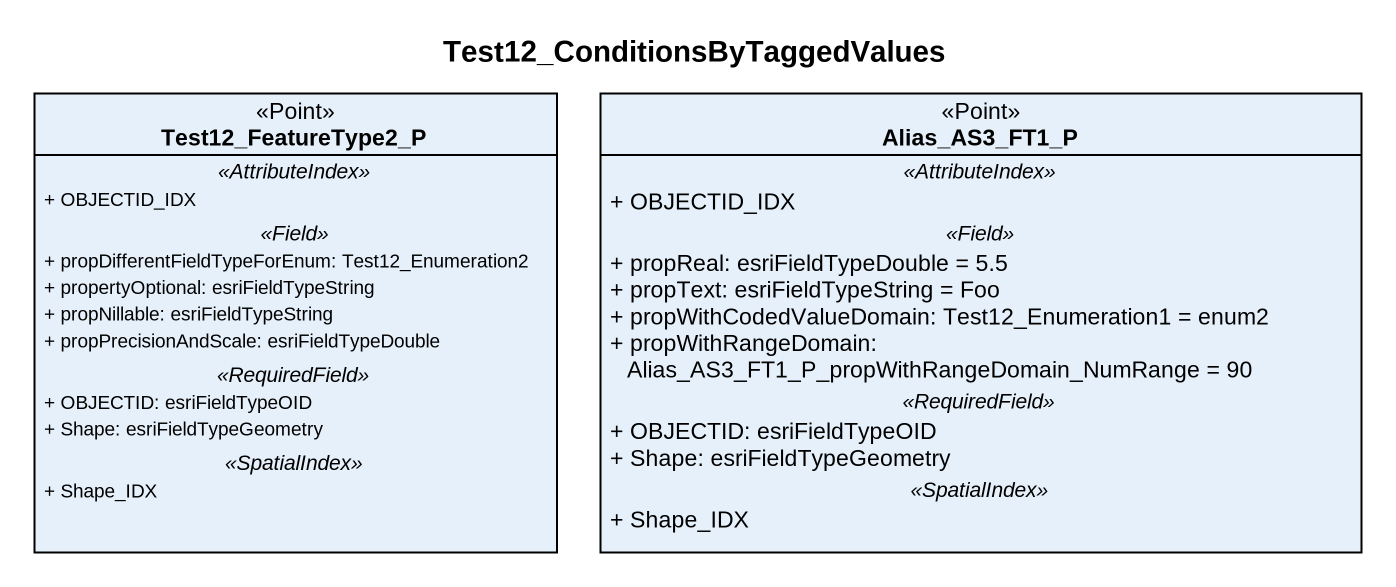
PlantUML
@startuml
title Test12_ConditionsByTaggedValues
hide circle
hide empty members
skinparam classAttributeIconSize 0
class Test12_FeatureType2_P <<Point>> {
  .. <<AttributeIndex>> ..
  + OBJECTID_IDX
  .. <<Field>> ..
  + propDifferentFieldTypeForEnum: Test12_Enumeration2
  + propertyOptional: esriFieldTypeString
  + propNillable: esriFieldTypeString
  + propPrecisionAndScale: esriFieldTypeDouble
  .. <<RequiredField>> ..
  + OBJECTID: esriFieldTypeOID
  + Shape: esriFieldTypeGeometry
  .. <<SpatialIndex>> ..
  + Shape_IDX
}
class Alias_AS3_FT1_P <<Point>> {
  .. <<AttributeIndex>> ..
  + OBJECTID_IDX
  .. <<Field>> ..
  + propReal: esriFieldTypeDouble = 5.5
  + propText: esriFieldTypeString = Foo
  + propWithCodedValueDomain: Test12_Enumeration1 = enum2
  + propWithRangeDomain: Alias_AS3_FT1_P_propWithRangeDomain_NumRange = 90
  .. <<RequiredField>> ..
  + OBJECTID: esriFieldTypeOID
  + Shape: esriFieldTypeGeometry
  .. <<SpatialIndex>> ..
  + Shape_IDX
}
@enduml
